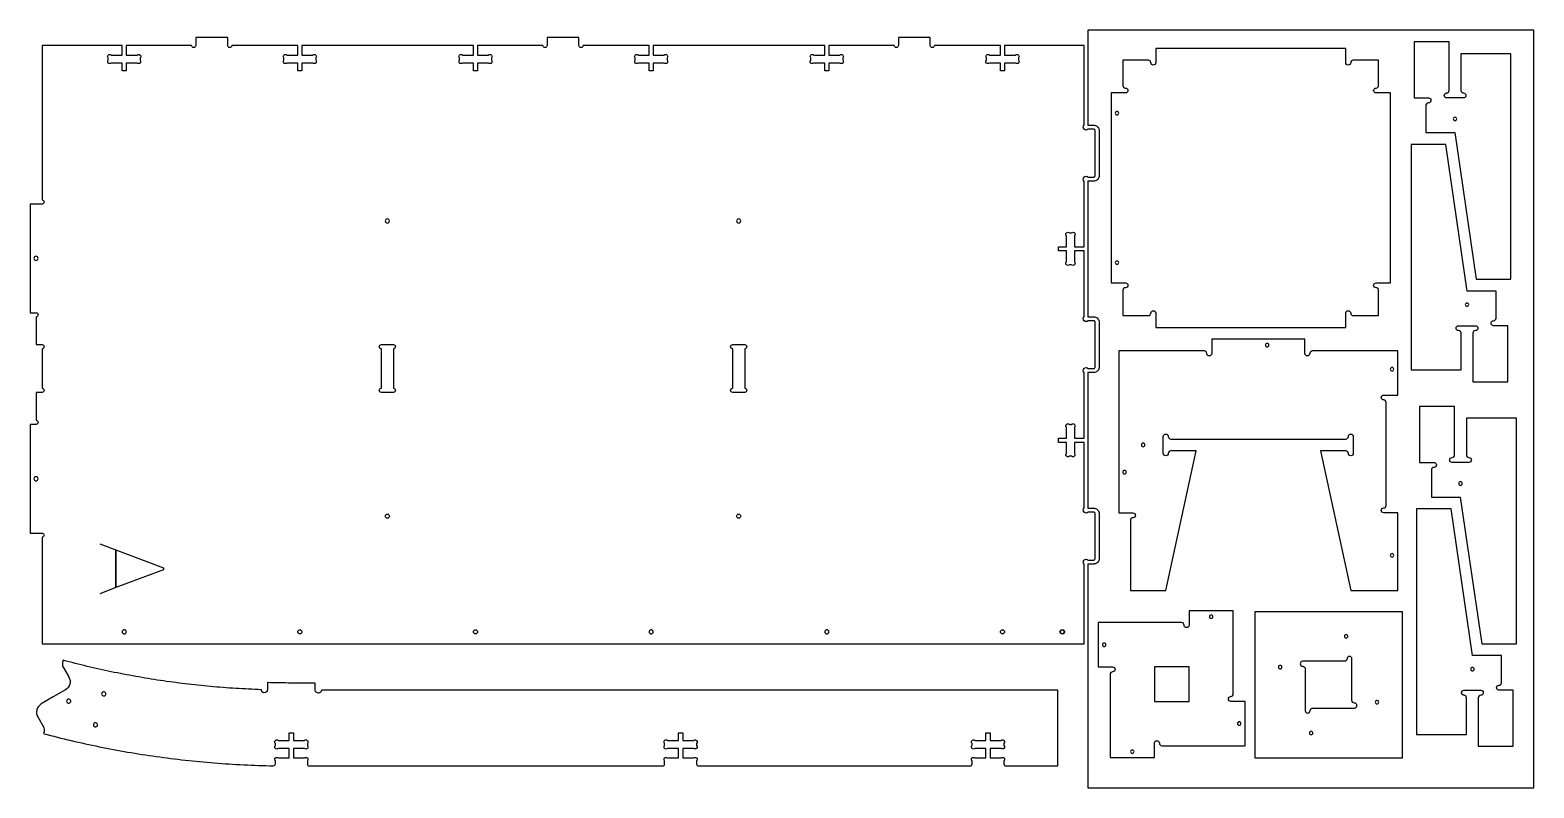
# Model space of a CAD drawing. Extents: x 1.6 to 95.8, y 0.2 to 47.8.
import ezdxf

# ---------------------------------------------------------------- set-up
doc = ezdxf.new("R2010")
doc.units = 0
for name, color, linetype in [('AVAILABLE_WASTE_AREA_FOR_O', 253, 'CONTINUOUS'), ('LABELS', 150, 'CONTINUOUS'), ('OPTIONAL_ATFAB_FURNITURE_C', 105, 'CONTINUOUS'), ('OPTIONAL_ATFAB_FURNITURE_S', 245, 'CONTINUOUS'), ('SCREW_LOCATION_RECESS', 1, 'CONTINUOUS'), ('THREE_QUARTER_INCH_THRUCUT', 18, 'CONTINUOUS')]:
    doc.layers.add(name, color=color, linetype=linetype)

msp = doc.modelspace()

# ---------------------------------------------------------------- linework, layer by layer
at = {"layer": 'AVAILABLE_WASTE_AREA_FOR_O'}
msp.add_lwpolyline([(95.75, 47.75), (67.825, 47.75), (67.825, 46.785), (67.825, 41.803), (67.825, 41.784), (67.844, 41.785), (68.186, 41.785), (68.236, 41.78), (68.295, 41.765), (68.351, 41.739), (68.401, 41.704), (68.444, 41.66), (68.479, 41.61), (68.505, 41.555), (68.521, 41.496), (68.525, 41.446), (68.525, 40.035), (68.525, 38.624), (68.521, 38.574), (68.505, 38.515), (68.479, 38.459), (68.444, 38.409), (68.401, 38.366), (68.351, 38.331), (68.295, 38.305), (68.236, 38.289), (68.186, 38.285), (67.844, 38.285), (67.825, 38.285), (67.825, 38.266), (67.825, 29.803), (67.825, 29.784), (67.844, 29.785), (68.186, 29.785), (68.236, 29.78), (68.295, 29.765), (68.351, 29.739), (68.401, 29.704), (68.444, 29.66), (68.479, 29.61), (68.505, 29.555), (68.521, 29.496), (68.525, 29.446), (68.525, 28.035), (68.525, 26.624), (68.521, 26.574), (68.505, 26.515), (68.479, 26.459), (68.444, 26.409), (68.401, 26.366), (68.351, 26.331), (68.295, 26.305), (68.236, 26.289), (68.186, 26.285), (67.844, 26.285), (67.825, 26.285), (67.825, 26.266), (67.825, 17.803), (67.825, 17.784), (67.844, 17.785), (68.186, 17.785), (68.236, 17.78), (68.295, 17.765), (68.351, 17.739), (68.401, 17.704), (68.444, 17.66), (68.479, 17.61), (68.505, 17.555), (68.521, 17.496), (68.525, 17.446), (68.525, 16.035), (68.525, 14.624), (68.521, 14.574), (68.505, 14.515), (68.479, 14.459), (68.444, 14.409), (68.401, 14.366), (68.351, 14.331), (68.295, 14.305), (68.236, 14.289), (68.186, 14.285), (67.844, 14.285), (67.825, 14.285), (67.825, 14.266), (67.825, 9.285), (67.825, 0.25), (95.75, 0.25)], close=True, dxfattribs=at)
at = {"layer": 'LABELS'}
msp.add_lwpolyline([(5.934, 15.545), (9.934, 14.041), (9.934, 13.929), (6.942, 12.809), (6.942, 15.145), (6.942, 12.809), (5.934, 12.425)], dxfattribs=at)
at = {"layer": 'OPTIONAL_ATFAB_FURNITURE_C'}
for points in [[(72.07, 46.602), (72.07, 45.708, -1), (71.759, 45.708, 0.414214), (71.604, 45.863), (70.012, 45.863), (70.012, 44.272, 0.414214), (70.168, 44.116, -1), (70.168, 43.805), (69.274, 43.805), (69.274, 31.909), (70.168, 31.909, -1), (70.168, 31.598, 0.414214), (70.012, 31.443), (70.012, 29.852), (71.604, 29.852, 0.414214), (71.759, 30.007, -1), (72.07, 30.007), (72.07, 29.113), (83.966, 29.113), (83.966, 30.007, -1), (84.277, 30.007, 0.414214), (84.433, 29.852), (86.024, 29.852), (86.024, 31.443, 0.414214), (85.869, 31.598, -1), (85.869, 31.909), (86.762, 31.909), (86.762, 43.805), (85.869, 43.805, -1), (85.869, 44.116, 0.414214), (86.024, 44.272), (86.024, 45.863), (84.433, 45.863, 0.414214), (84.277, 45.708, -1), (83.966, 45.708), (83.966, 46.602)], [(88.251, 43.497), (89.147, 43.497, -1), (89.147, 43.185, 0.414214), (88.991, 43.029), (88.991, 41.326), (90.801, 41.326), (92.143, 32.132), (94.313, 32.132), (94.313, 46.269), (91.181, 46.269), (91.181, 43.964, 0.414214), (91.337, 43.808, -1), (91.337, 43.497), (90.285, 43.497, -1), (90.285, 43.808, 0.414214), (90.441, 43.964), (90.441, 47.009), (88.251, 47.009)], [(88.056, 26.45), (91.189, 26.45), (91.189, 28.754, 0.414214), (91.033, 28.91, -1), (91.033, 29.222), (92.084, 29.222, -1), (92.084, 28.91, 0.414214), (91.929, 28.754), (91.929, 25.71), (94.118, 25.71), (94.118, 29.222), (93.223, 29.222, -1), (93.223, 29.533, 0.414214), (93.378, 29.689), (93.378, 31.392), (91.568, 31.392), (90.227, 40.586), (88.056, 40.586)], [(88.59, 20.65), (89.486, 20.65, -1), (89.486, 20.338, 0.414214), (89.33, 20.182), (89.33, 18.479), (91.14, 18.479), (92.482, 9.285), (94.652, 9.285), (94.652, 23.422), (91.52, 23.422), (91.52, 21.117, 0.414214), (91.676, 20.961, -1), (91.676, 20.65), (90.624, 20.65, -1), (90.624, 20.961, 0.414214), (90.78, 21.117), (90.78, 24.162), (88.59, 24.162)], [(88.395, 3.603), (91.527, 3.603), (91.527, 5.907, 0.414214), (91.372, 6.063, -1), (91.372, 6.375), (92.423, 6.375, -1), (92.423, 6.063, 0.414214), (92.267, 5.907), (92.267, 2.863), (94.457, 2.863), (94.457, 6.375), (93.562, 6.375, -1), (93.562, 6.686, 0.414214), (93.717, 6.842), (93.717, 8.545), (91.907, 8.545), (90.566, 17.739), (88.395, 17.739)], [(76.926, 11.352), (74.154, 11.352), (74.154, 10.456, -1), (73.842, 10.456, 0.414214), (73.686, 10.612), (68.471, 10.612), (68.471, 7.84), (69.367, 7.84, -1), (69.367, 7.528, 0.414214), (69.211, 7.373), (69.211, 2.158), (71.983, 2.158), (71.983, 3.054, -1), (72.295, 3.054, 0.414214), (72.451, 2.898), (77.666, 2.898), (77.666, 5.67), (76.77, 5.67, -1), (76.77, 5.981, 0.414214), (76.926, 6.137)], [(84.357, 8.342, 1), (84.045, 8.342, -0.414214), (83.889, 8.187), (81.271, 8.187, 1), (81.271, 7.875, -0.414214), (81.427, 7.719), (81.427, 5.101, 1), (81.738, 5.101, -0.414214), (81.894, 5.257), (84.512, 5.257, 1), (84.512, 5.568, -0.414214), (84.357, 5.724)]]:
    msp.add_lwpolyline(points, format="xyb", close=True, dxfattribs=at)
for points in [[(84.287, 12.635), (87.235, 12.635), (87.235, 17.493), (86.341, 17.493, -1), (86.341, 17.804, 0.414214), (86.496, 17.959), (86.496, 24.411, 0.414214), (86.341, 24.566, -1), (86.341, 24.877), (87.235, 24.877), (87.235, 27.636), (81.872, 27.636, 0.414214), (81.716, 27.481, -1), (81.405, 27.481), (81.405, 28.375), (75.576, 28.375), (75.576, 27.481, -1), (75.265, 27.481, 0.414214), (75.109, 27.636), (69.746, 27.636), (69.746, 17.493), (70.64, 17.493, -1), (70.64, 17.182, 0.414214), (70.485, 17.027), (70.485, 12.635), (72.694, 12.635)], [(72.694, 12.635), (74.604, 21.379), (73.009, 21.379, 0.414214), (72.853, 21.224, -1), (72.542, 21.224), (72.542, 22.273, -1), (72.853, 22.273, 0.414214), (73.009, 22.118), (83.972, 22.118, 0.414214), (84.128, 22.273, -1), (84.438, 22.273), (84.438, 21.224, -1), (84.128, 21.224, 0.414214), (83.972, 21.379), (82.377, 21.379), (84.287, 12.635)]]:
    msp.add_lwpolyline(points, format="xyb", dxfattribs=at)
for points in [[(78.295, 11.319), (87.489, 11.319), (87.489, 2.125), (78.295, 2.125)], [(71.983, 5.67), (74.154, 5.67), (74.154, 7.84), (71.983, 7.84)]]:
    msp.add_lwpolyline(points, close=True, dxfattribs=at)
at = {"layer": 'OPTIONAL_ATFAB_FURNITURE_S'}
for points in [[(69.643, 42.651, 0.414214), (69.533, 42.541, 0.414214), (69.643, 42.431, 0.414214), (69.753, 42.541, 0.414214)], [(90.702, 42.178, 0.414214), (90.811, 42.069, 0.414214), (90.92, 42.178, 0.414214), (90.811, 42.287, 0.414214)], [(69.643, 33.283, 0.414214), (69.533, 33.173, 0.414214), (69.643, 33.063, 0.414214), (69.753, 33.173, 0.414214)], [(91.45, 30.541, 0.414214), (91.559, 30.432, 0.414214), (91.667, 30.541, 0.414214), (91.559, 30.649, 0.414214)], [(79.041, 28.116, 0.414214), (78.931, 28.006, 0.414214), (79.041, 27.896, 0.414214), (79.151, 28.006, 0.414214)], [(86.865, 26.6, 0.414214), (86.755, 26.49, 0.414214), (86.865, 26.38, 0.414214), (86.975, 26.49, 0.414214)], [(71.28, 21.859, 0.414214), (71.17, 21.749, 0.414214), (71.28, 21.639, 0.414214), (71.39, 21.749, 0.414214)], [(70.115, 20.149, 0.414214), (70.005, 20.039, 0.414214), (70.115, 19.929, 0.414214), (70.225, 20.039, 0.414214)], [(91.041, 19.331, 0.414214), (91.15, 19.222, 0.414214), (91.259, 19.331, 0.414214), (91.15, 19.44, 0.414214)], [(86.865, 14.941, 0.414214), (86.755, 14.831, 0.414214), (86.865, 14.721, 0.414214), (86.975, 14.831, 0.414214)], [(75.54, 11.091, 0.414214), (75.431, 10.982, 0.414214), (75.54, 10.873, 0.414214), (75.648, 10.982, 0.414214)], [(83.987, 9.862, 0.414214), (83.878, 9.753, 0.414214), (83.987, 9.644, 0.414214), (84.095, 9.753, 0.414214)], [(68.841, 9.335, 0.414214), (68.733, 9.226, 0.414214), (68.841, 9.117, 0.414214), (68.95, 9.226, 0.414214)], [(79.861, 7.925, 0.414214), (79.752, 7.817, 0.414214), (79.861, 7.708, 0.414214), (79.969, 7.817, 0.414214)], [(91.789, 7.694, 0.414214), (91.897, 7.585, 0.414214), (92.006, 7.694, 0.414214), (91.897, 7.802, 0.414214)], [(85.923, 5.735, 0.414214), (85.814, 5.627, 0.414214), (85.923, 5.518, 0.414214), (86.031, 5.627, 0.414214)], [(77.296, 4.392, 0.414214), (77.187, 4.284, 0.414214), (77.296, 4.175, 0.414214), (77.404, 4.284, 0.414214)], [(81.797, 3.799, 0.414214), (81.688, 3.691, 0.414214), (81.797, 3.582, 0.414214), (81.905, 3.691, 0.414214)], [(70.597, 2.636, 0.414214), (70.489, 2.528, 0.414214), (70.597, 2.419, 0.414214), (70.706, 2.528, 0.414214)]]:
    msp.add_lwpolyline(points, format="xyb", close=True, dxfattribs=at)
at = {"layer": 'SCREW_LOCATION_RECESS'}
for points in [[(23.95, 35.915, 0.414214), (23.82, 35.785, 0.414214), (23.95, 35.655, 0.414214), (24.08, 35.785, 0.414214)], [(45.95, 35.915, 0.414214), (45.82, 35.785, 0.414214), (45.95, 35.655, 0.414214), (46.08, 35.785, 0.414214)], [(1.95, 33.571, 0.414214), (1.82, 33.441, 0.414214), (1.95, 33.311, 0.414214), (2.08, 33.441, 0.414214)], [(1.95, 19.758, 0.414214), (1.82, 19.628, 0.414214), (1.95, 19.498, 0.414214), (2.08, 19.628, 0.414214)], [(23.95, 17.155, -0.414214), (23.82, 17.285, -0.414214), (23.95, 17.415, -0.414214), (24.08, 17.285, -0.414214)], [(45.95, 17.155, -0.414214), (45.82, 17.285, -0.414214), (45.95, 17.415, -0.414214), (46.08, 17.285, -0.414214)], [(7.47, 10.165, 0.414214), (7.34, 10.035, 0.414214), (7.47, 9.905, 0.414214), (7.6, 10.035, 0.414214)], [(18.47, 9.905, -0.414214), (18.34, 10.035, -0.414214), (18.47, 10.165, -0.414214), (18.6, 10.035, -0.414214)], [(29.47, 9.905, -0.414214), (29.34, 10.035, -0.414214), (29.47, 10.165, -0.414214), (29.6, 10.035, -0.414214)], [(40.47, 10.165, 0.414214), (40.34, 10.035, 0.414214), (40.47, 9.905, 0.414214), (40.6, 10.035, 0.414214)], [(51.47, 10.165, 0.414214), (51.34, 10.035, 0.414214), (51.47, 9.905, 0.414214), (51.6, 10.035, 0.414214)], [(62.47, 9.905, -0.414214), (62.34, 10.035, -0.414214), (62.47, 10.165, -0.414214), (62.6, 10.035, -0.414214)], [(66.2, 9.905, -0.414214), (66.07, 10.035, -0.414214), (66.2, 10.165, -0.414214), (66.33, 10.035, -0.414214)], [(66.232, 9.905, -0.414214), (66.102, 10.035, -0.414214), (66.232, 10.165, -0.414214), (66.362, 10.035, -0.414214)]]:
    msp.add_lwpolyline(points, format="xyb", close=True, dxfattribs=at)
at = {"layer": 'THREE_QUARTER_INCH_THRUCUT'}
for points in [[(7.34, 46.785), (2.325, 46.785), (2.325, 37.108, -1), (2.325, 36.847), (1.575, 36.847), (1.575, 30.035), (1.95, 30.035, -1), (1.95, 29.774), (1.95, 28.035), (2.325, 28.035, -1), (2.325, 27.774), (2.325, 25.296, -1), (2.325, 25.035), (1.95, 25.035), (1.95, 23.296, -1), (1.95, 23.035), (1.575, 23.035), (1.575, 16.222), (2.325, 16.222, -1), (2.325, 15.961), (2.325, 9.785), (2.325, 9.285), (67.575, 9.285), (67.575, 14.266, -0.414214), (67.575, 14.535, -0.414214), (67.844, 14.535), (68.175, 14.535), (68.193, 14.536), (68.209, 14.541), (68.225, 14.548), (68.24, 14.558), (68.252, 14.57), (68.262, 14.585), (68.269, 14.601), (68.274, 14.617), (68.275, 14.635), (68.275, 16.035), (68.275, 17.435), (68.274, 17.452), (68.269, 17.469), (68.262, 17.485), (68.252, 17.499), (68.24, 17.511), (68.225, 17.521), (68.209, 17.529), (68.193, 17.533), (68.175, 17.535), (67.844, 17.535, -1), (67.575, 17.803), (67.575, 21.905), (66.975, 21.905), (66.975, 21.219, -1), (66.791, 21.035), (66.659, 21.035, -1), (66.475, 21.219), (66.475, 21.905), (65.988, 21.905), (65.988, 22.165), (66.475, 22.165), (66.475, 22.851, -1), (66.659, 23.035), (66.791, 23.035, -1), (66.975, 22.851), (66.975, 22.165), (67.575, 22.165), (67.575, 26.266, -0.414214), (67.575, 26.535, -0.414214), (67.844, 26.535), (68.175, 26.535), (68.193, 26.536), (68.209, 26.541), (68.225, 26.548), (68.24, 26.558), (68.252, 26.57), (68.262, 26.585), (68.269, 26.601), (68.274, 26.617), (68.275, 26.635), (68.275, 28.035), (68.275, 29.435), (68.274, 29.452), (68.269, 29.469), (68.262, 29.485), (68.252, 29.499), (68.24, 29.511), (68.225, 29.521), (68.209, 29.529), (68.193, 29.533), (68.175, 29.535), (67.844, 29.535, -1), (67.575, 29.803), (67.575, 33.905), (66.975, 33.905), (66.975, 33.219, -1), (66.791, 33.035), (66.659, 33.035, -1), (66.475, 33.219), (66.475, 33.905), (65.988, 33.905), (65.988, 34.165), (66.475, 34.165), (66.475, 34.851, -1), (66.659, 35.035), (66.791, 35.035, -1), (66.975, 34.851), (66.975, 34.165), (67.575, 34.165), (67.575, 38.266, -0.414214), (67.575, 38.535, -0.414214), (67.844, 38.535), (68.175, 38.535), (68.193, 38.536), (68.209, 38.541), (68.225, 38.548), (68.24, 38.558), (68.252, 38.57), (68.262, 38.585), (68.269, 38.601), (68.274, 38.617), (68.275, 38.635), (68.275, 40.035), (68.275, 41.435), (68.274, 41.452), (68.269, 41.469), (68.262, 41.485), (68.252, 41.499), (68.24, 41.511), (68.225, 41.521), (68.209, 41.529), (68.193, 41.533), (68.175, 41.535), (67.844, 41.535, -1), (67.575, 41.803), (67.575, 46.785), (62.6, 46.785), (62.6, 46.185), (63.286, 46.185, -1), (63.47, 46.001), (63.47, 45.869, -1), (63.286, 45.685), (62.6, 45.685), (62.6, 45.198), (62.34, 45.198), (62.34, 45.685), (61.654, 45.685, -1), (61.47, 45.869), (61.47, 46.001, -1), (61.654, 46.185), (62.34, 46.185), (62.34, 46.785), (58.211, 46.785, -1), (57.95, 46.785), (57.95, 47.285), (55.95, 47.285), (55.95, 46.785, -1), (55.689, 46.785), (51.6, 46.785), (51.6, 46.185), (52.286, 46.185, -1), (52.47, 46.001), (52.47, 45.869, -1), (52.286, 45.685), (51.6, 45.685), (51.6, 45.198), (51.34, 45.198), (51.34, 45.685), (50.654, 45.685, -1), (50.47, 45.869), (50.47, 46.001, -1), (50.654, 46.185), (51.34, 46.185), (51.34, 46.785), (40.6, 46.785), (40.6, 46.185), (41.286, 46.185, -1), (41.47, 46.001), (41.47, 45.869, -1), (41.286, 45.685), (40.6, 45.685), (40.6, 45.198), (40.34, 45.198), (40.34, 45.685), (39.654, 45.685, -1), (39.47, 45.869), (39.47, 46.001, -1), (39.654, 46.185), (40.34, 46.185), (40.34, 46.785), (36.211, 46.785, -1), (35.95, 46.785), (35.95, 47.285), (33.95, 47.285), (33.95, 46.785, -1), (33.689, 46.785), (29.6, 46.785), (29.6, 46.185), (30.286, 46.185, -1), (30.47, 46.001), (30.47, 45.869, -1), (30.286, 45.685), (29.6, 45.685), (29.6, 45.198), (29.34, 45.198), (29.34, 45.685), (28.654, 45.685, -1), (28.47, 45.869), (28.47, 46.001, -1), (28.654, 46.185), (29.34, 46.185), (29.34, 46.785), (18.6, 46.785), (18.6, 46.185), (19.286, 46.185, -1), (19.47, 46.001), (19.47, 45.869, -1), (19.286, 45.685), (18.6, 45.685), (18.6, 45.198), (18.34, 45.198), (18.34, 45.685), (17.654, 45.685, -1), (17.47, 45.869), (17.47, 46.001, -1), (17.654, 46.185), (18.34, 46.185), (18.34, 46.785), (14.211, 46.785, -1), (13.95, 46.785), (13.95, 47.285), (11.95, 47.285), (11.95, 46.785, -1), (11.689, 46.785), (7.6, 46.785), (7.6, 46.185), (8.286, 46.185, -1), (8.47, 46.001), (8.47, 45.869, -1), (8.286, 45.685), (7.6, 45.685), (7.6, 45.198), (7.34, 45.198), (7.34, 45.685), (6.654, 45.685, -1), (6.47, 45.869), (6.47, 46.001, -1), (6.654, 46.185), (7.34, 46.185)], [(7.34, 46.785), (2.325, 46.785), (2.325, 37.108, -1), (2.325, 36.847), (1.575, 36.847), (1.575, 30.035), (1.95, 30.035, -1), (1.95, 29.774), (1.95, 28.035), (2.325, 28.035, -1), (2.325, 27.774), (2.325, 25.296, -1), (2.325, 25.035), (1.95, 25.035), (1.95, 23.296, -1), (1.95, 23.035), (1.575, 23.035), (1.575, 16.222), (2.325, 16.222, -1), (2.325, 15.961), (2.325, 9.785), (2.325, 9.285), (67.575, 9.285), (67.575, 14.266, -0.414214), (67.575, 14.535, -0.414214), (67.844, 14.535), (68.175, 14.535), (68.193, 14.536), (68.209, 14.541), (68.225, 14.548), (68.24, 14.558), (68.252, 14.57), (68.262, 14.585), (68.269, 14.601), (68.274, 14.617), (68.275, 14.635), (68.275, 16.035), (68.275, 17.435), (68.274, 17.452), (68.269, 17.469), (68.262, 17.485), (68.252, 17.499), (68.24, 17.511), (68.225, 17.521), (68.209, 17.529), (68.193, 17.533), (68.175, 17.535), (67.844, 17.535, -1), (67.575, 17.803), (67.575, 21.905), (66.975, 21.905), (66.975, 21.219, -1), (66.791, 21.035), (66.659, 21.035, -1), (66.475, 21.219), (66.475, 21.905), (65.988, 21.905), (65.988, 22.165), (66.475, 22.165), (66.475, 22.851, -1), (66.659, 23.035), (66.791, 23.035, -1), (66.975, 22.851), (66.975, 22.165), (67.575, 22.165), (67.575, 26.266, -0.414214), (67.575, 26.535, -0.414214), (67.844, 26.535), (68.175, 26.535), (68.193, 26.536), (68.209, 26.541), (68.225, 26.548), (68.24, 26.558), (68.252, 26.57), (68.262, 26.585), (68.269, 26.601), (68.274, 26.617), (68.275, 26.635), (68.275, 28.035), (68.275, 29.435), (68.274, 29.452), (68.269, 29.469), (68.262, 29.485), (68.252, 29.499), (68.24, 29.511), (68.225, 29.521), (68.209, 29.529), (68.193, 29.533), (68.175, 29.535), (67.844, 29.535, -1), (67.575, 29.803), (67.575, 33.905), (66.975, 33.905), (66.975, 33.219, -1), (66.791, 33.035), (66.659, 33.035, -1), (66.475, 33.219), (66.475, 33.905), (65.988, 33.905), (65.988, 34.165), (66.475, 34.165), (66.475, 34.851, -1), (66.659, 35.035), (66.791, 35.035, -1), (66.975, 34.851), (66.975, 34.165), (67.575, 34.165), (67.575, 38.266, -0.414214), (67.575, 38.535, -0.414214), (67.844, 38.535), (68.175, 38.535), (68.193, 38.536), (68.209, 38.541), (68.225, 38.548), (68.24, 38.558), (68.252, 38.57), (68.262, 38.585), (68.269, 38.601), (68.274, 38.617), (68.275, 38.635), (68.275, 40.035), (68.275, 41.435), (68.274, 41.452), (68.269, 41.469), (68.262, 41.485), (68.252, 41.499), (68.24, 41.511), (68.225, 41.521), (68.209, 41.529), (68.193, 41.533), (68.175, 41.535), (67.844, 41.535, -1), (67.575, 41.803), (67.575, 46.785), (62.6, 46.785), (62.6, 46.185), (63.286, 46.185, -1), (63.47, 46.001), (63.47, 45.869, -1), (63.286, 45.685), (62.6, 45.685), (62.6, 45.198), (62.34, 45.198), (62.34, 45.685), (61.654, 45.685, -1), (61.47, 45.869), (61.47, 46.001, -1), (61.654, 46.185), (62.34, 46.185), (62.34, 46.785), (58.211, 46.785, -1), (57.95, 46.785), (57.95, 47.285), (55.95, 47.285), (55.95, 46.785, -1), (55.689, 46.785), (51.6, 46.785), (51.6, 46.185), (52.286, 46.185, -1), (52.47, 46.001), (52.47, 45.869, -1), (52.286, 45.685), (51.6, 45.685), (51.6, 45.198), (51.34, 45.198), (51.34, 45.685), (50.654, 45.685, -1), (50.47, 45.869), (50.47, 46.001, -1), (50.654, 46.185), (51.34, 46.185), (51.34, 46.785), (40.6, 46.785), (40.6, 46.185), (41.286, 46.185, -1), (41.47, 46.001), (41.47, 45.869, -1), (41.286, 45.685), (40.6, 45.685), (40.6, 45.198), (40.34, 45.198), (40.34, 45.685), (39.654, 45.685, -1), (39.47, 45.869), (39.47, 46.001, -1), (39.654, 46.185), (40.34, 46.185), (40.34, 46.785), (36.211, 46.785, -1), (35.95, 46.785), (35.95, 47.285), (33.95, 47.285), (33.95, 46.785, -1), (33.689, 46.785), (29.6, 46.785), (29.6, 46.185), (30.286, 46.185, -1), (30.47, 46.001), (30.47, 45.869, -1), (30.286, 45.685), (29.6, 45.685), (29.6, 45.198), (29.34, 45.198), (29.34, 45.685), (28.654, 45.685, -1), (28.47, 45.869), (28.47, 46.001, -1), (28.654, 46.185), (29.34, 46.185), (29.34, 46.785), (18.6, 46.785), (18.6, 46.185), (19.286, 46.185, -1), (19.47, 46.001), (19.47, 45.869, -1), (19.286, 45.685), (18.6, 45.685), (18.6, 45.198), (18.34, 45.198), (18.34, 45.685), (17.654, 45.685, -1), (17.47, 45.869), (17.47, 46.001, -1), (17.654, 46.185), (18.34, 46.185), (18.34, 46.785), (14.211, 46.785, -1), (13.95, 46.785), (13.95, 47.285), (11.95, 47.285), (11.95, 46.785, -1), (11.689, 46.785), (7.6, 46.785), (7.6, 46.185), (8.286, 46.185, -1), (8.47, 46.001), (8.47, 45.869, -1), (8.286, 45.685), (7.6, 45.685), (7.6, 45.198), (7.34, 45.198), (7.34, 45.685), (6.654, 45.685, -1), (6.47, 45.869), (6.47, 46.001, -1), (6.654, 46.185), (7.34, 46.185)], [(23.575, 25.296), (23.575, 27.774, -1), (23.575, 28.035), (24.325, 28.035, -1), (24.325, 27.774), (24.325, 25.296, -1), (24.325, 25.035), (23.575, 25.035, -1)], [(46.325, 27.774), (46.325, 25.296, -1), (46.325, 25.035), (45.575, 25.035, -1), (45.575, 25.296), (45.575, 27.774, -1), (45.575, 28.035), (46.325, 28.035, -1)], [(65.938, 6.377), (55.938, 6.377), (53.279, 6.377), (19.818, 6.377, -0.414214), (19.628, 6.187, -0.414214), (19.438, 6.377, 0.003423), (19.438, 6.827), (17.938, 6.827, -0.007211), (16.452, 6.849, 0.000114), (16.439, 6.399, -0.414214), (16.243, 6.215), (16.233, 6.216), (16.223, 6.217), (16.214, 6.218), (16.205, 6.22), (16.195, 6.222), (16.187, 6.225), (16.178, 6.229), (16.169, 6.232), (16.161, 6.236), (16.153, 6.241), (16.145, 6.245), (16.138, 6.251), (16.131, 6.256), (16.124, 6.262), (16.117, 6.268), (16.111, 6.274), (16.104, 6.281), (16.099, 6.288), (16.093, 6.296), (16.088, 6.303), (16.084, 6.311), (16.079, 6.319), (16.075, 6.327), (16.072, 6.336), (16.069, 6.344), (16.066, 6.353), (16.063, 6.362), (16.062, 6.371), (16.06, 6.381), (16.059, 6.39), (16.059, 6.4), (16.059, 6.409), (15.858, 6.417), (15.658, 6.425), (15.457, 6.433), (15.257, 6.443), (15.057, 6.453), (14.858, 6.463), (14.658, 6.475), (14.459, 6.487), (14.26, 6.5), (14.061, 6.513), (13.862, 6.528), (13.664, 6.543), (13.465, 6.558), (13.267, 6.574), (13.069, 6.592), (12.871, 6.609), (12.674, 6.628), (12.477, 6.647), (12.28, 6.667), (12.083, 6.687), (11.886, 6.708), (11.689, 6.73), (11.493, 6.753), (11.297, 6.776), (11.101, 6.8), (10.906, 6.824), (10.71, 6.849), (10.515, 6.875), (10.32, 6.902), (10.125, 6.929), (9.931, 6.957), (9.737, 6.986), (9.543, 7.015), (9.349, 7.045), (9.155, 7.076), (8.962, 7.107), (8.769, 7.139), (8.576, 7.172), (8.383, 7.205), (8.19, 7.239), (7.998, 7.273), (7.806, 7.309), (7.614, 7.345), (7.423, 7.381), (7.232, 7.419), (7.041, 7.456), (6.85, 7.495), (6.659, 7.534), (6.469, 7.574), (6.279, 7.615), (6.089, 7.656), (5.899, 7.698), (5.71, 7.74), (5.521, 7.783), (5.332, 7.827), (5.144, 7.871), (4.955, 7.916), (4.767, 7.962), (4.579, 8.008), (4.392, 8.055), (4.204, 8.103), (4.017, 8.151), (3.831, 8.2), (3.644, 8.249), (3.609, 8.12, 0.198856), (3.648, 7.82), (4.004, 7.204, -0.414214), (3.787, 6.392), (3.029, 5.954), (2.271, 5.516, 0.414214), (2.054, 4.705), (2.41, 4.088, -0.198856), (2.449, 3.789), (2.414, 3.658), (2.63, 3.601), (2.846, 3.544), (3.063, 3.489), (3.28, 3.434), (3.497, 3.379), (3.714, 3.326), (3.932, 3.274), (4.15, 3.222), (4.369, 3.171), (4.588, 3.121), (4.807, 3.071), (5.026, 3.023), (5.246, 2.975), (5.466, 2.928), (5.686, 2.882), (5.907, 2.836), (6.127, 2.792), (6.349, 2.748), (6.57, 2.705), (6.792, 2.663), (7.014, 2.621), (7.236, 2.581), (7.459, 2.541), (7.681, 2.502), (7.905, 2.464), (8.128, 2.427), (8.352, 2.391), (8.576, 2.355), (8.8, 2.32), (9.024, 2.286), (9.249, 2.253), (9.474, 2.221), (9.699, 2.19), (9.925, 2.159), (10.151, 2.129), (10.377, 2.1), (10.603, 2.072), (10.83, 2.045), (11.057, 2.019), (11.284, 1.993), (11.511, 1.968), (11.739, 1.945), (11.967, 1.922), (12.195, 1.899), (12.423, 1.878), (12.652, 1.858), (12.881, 1.838), (13.11, 1.819), (13.339, 1.802), (13.569, 1.785), (13.799, 1.768), (14.029, 1.753), (14.259, 1.739), (14.49, 1.725), (14.721, 1.712), (14.952, 1.701), (15.183, 1.69), (15.414, 1.68), (15.646, 1.671), (15.878, 1.662), (16.11, 1.655), (16.343, 1.648), (16.575, 1.643), (16.808, 1.638, 0.414211), (16.938, 1.768), (16.938, 1.943, -1), (17.122, 2.127), (17.808, 2.127), (17.808, 2.727), (17.122, 2.727, -1), (16.938, 2.911), (16.938, 3.043, -1), (17.122, 3.227), (17.808, 3.227), (17.808, 3.714), (18.068, 3.714), (18.068, 3.227), (18.754, 3.227, -1), (18.938, 3.043), (18.938, 2.911, -1), (18.754, 2.727), (18.068, 2.727), (18.068, 2.127), (18.754, 2.127, -1), (18.938, 1.943), (18.938, 1.757, 0.414211), (19.068, 1.627), (30.168, 1.627), (41.183, 1.627, 0.414211), (41.313, 1.757), (41.313, 1.943, -1), (41.497, 2.127), (42.183, 2.127), (42.183, 2.727), (41.497, 2.727, -1), (41.313, 2.911), (41.313, 3.043, -1), (41.497, 3.227), (42.183, 3.227), (42.183, 3.714), (42.443, 3.714), (42.443, 3.227), (43.129, 3.227, -1), (43.313, 3.043), (43.313, 2.911, -1), (43.129, 2.727), (42.443, 2.727), (42.443, 2.127), (43.129, 2.127, -1), (43.313, 1.943), (43.313, 1.757, 0.414211), (43.443, 1.627), (60.433, 1.627, 0.414211), (60.563, 1.757), (60.563, 1.943, -1), (60.747, 2.127), (61.433, 2.127), (61.433, 2.727), (60.747, 2.727, -1), (60.563, 2.911), (60.563, 3.043, -1), (60.747, 3.227), (61.433, 3.227), (61.433, 3.714), (61.693, 3.714), (61.693, 3.227), (62.379, 3.227, -1), (62.563, 3.043), (62.563, 2.911, -1), (62.379, 2.727), (61.693, 2.727), (61.693, 2.127), (62.379, 2.127, -1), (62.563, 1.943), (62.563, 1.757, 0.414211), (62.693, 1.627), (65.938, 1.627)], [(4.029, 5.821, 0.414214), (3.869, 5.729, 0.414214), (3.961, 5.57, 0.414214), (4.121, 5.662, 0.414214)], [(6.219, 6.269, 0.414214), (6.06, 6.177, 0.414214), (6.152, 6.018, 0.414214), (6.311, 6.11, 0.414214)], [(5.702, 4.337, 0.414214), (5.542, 4.245, 0.414214), (5.634, 4.086, 0.414214), (5.794, 4.178, 0.414214)]]:
    msp.add_lwpolyline(points, format="xyb", close=True, dxfattribs=at)

doc.saveas('drawing.dxf')
